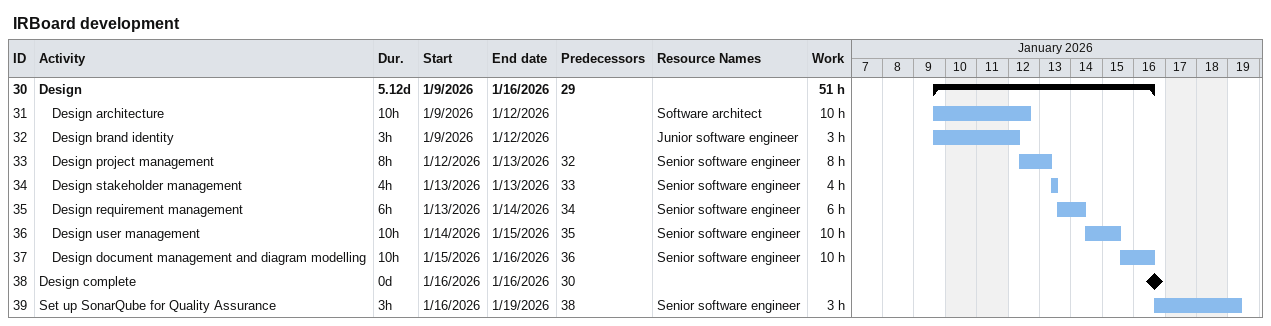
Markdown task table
IRBoard development

| ID | Level | Task | Duration | Start | Finish | Predecessors | Resources | Work (h) |
|---|---|---|---|---|---|---|---|---|
| 30 | 1 | **Design** | 5.12d | 2026-01-09 | 2026-01-16 | 29 |  | 51 |
| 31 | 2 | Design architecture | 10h | 2026-01-09 | 2026-01-12 |  | Software architect | 10 |
| 32 | 2 | Design brand identity | 3h | 2026-01-09 | 2026-01-12 |  | Junior software engineer | 3 |
| 33 | 2 | Design project management | 8h | 2026-01-12 | 2026-01-13 | 32 | Senior software engineer | 8 |
| 34 | 2 | Design stakeholder management | 4h | 2026-01-13 | 2026-01-13 | 33 | Senior software engineer | 4 |
| 35 | 2 | Design requirement management | 6h | 2026-01-13 | 2026-01-14 | 34 | Senior software engineer | 6 |
| 36 | 2 | Design user management | 10h | 2026-01-14 | 2026-01-15 | 35 | Senior software engineer | 10 |
| 37 | 2 | Design document management and diagram modelling | 10h | 2026-01-15 | 2026-01-16 | 36 | Senior software engineer | 10 |
| 38 | 1 | Design complete | 0d | 2026-01-16 | 2026-01-16 | 30 |  |  |
| 39 | 1 | Set up SonarQube for Quality Assurance | 3h | 2026-01-16 | 2026-01-19 | 38 | Senior software engineer | 3 |
